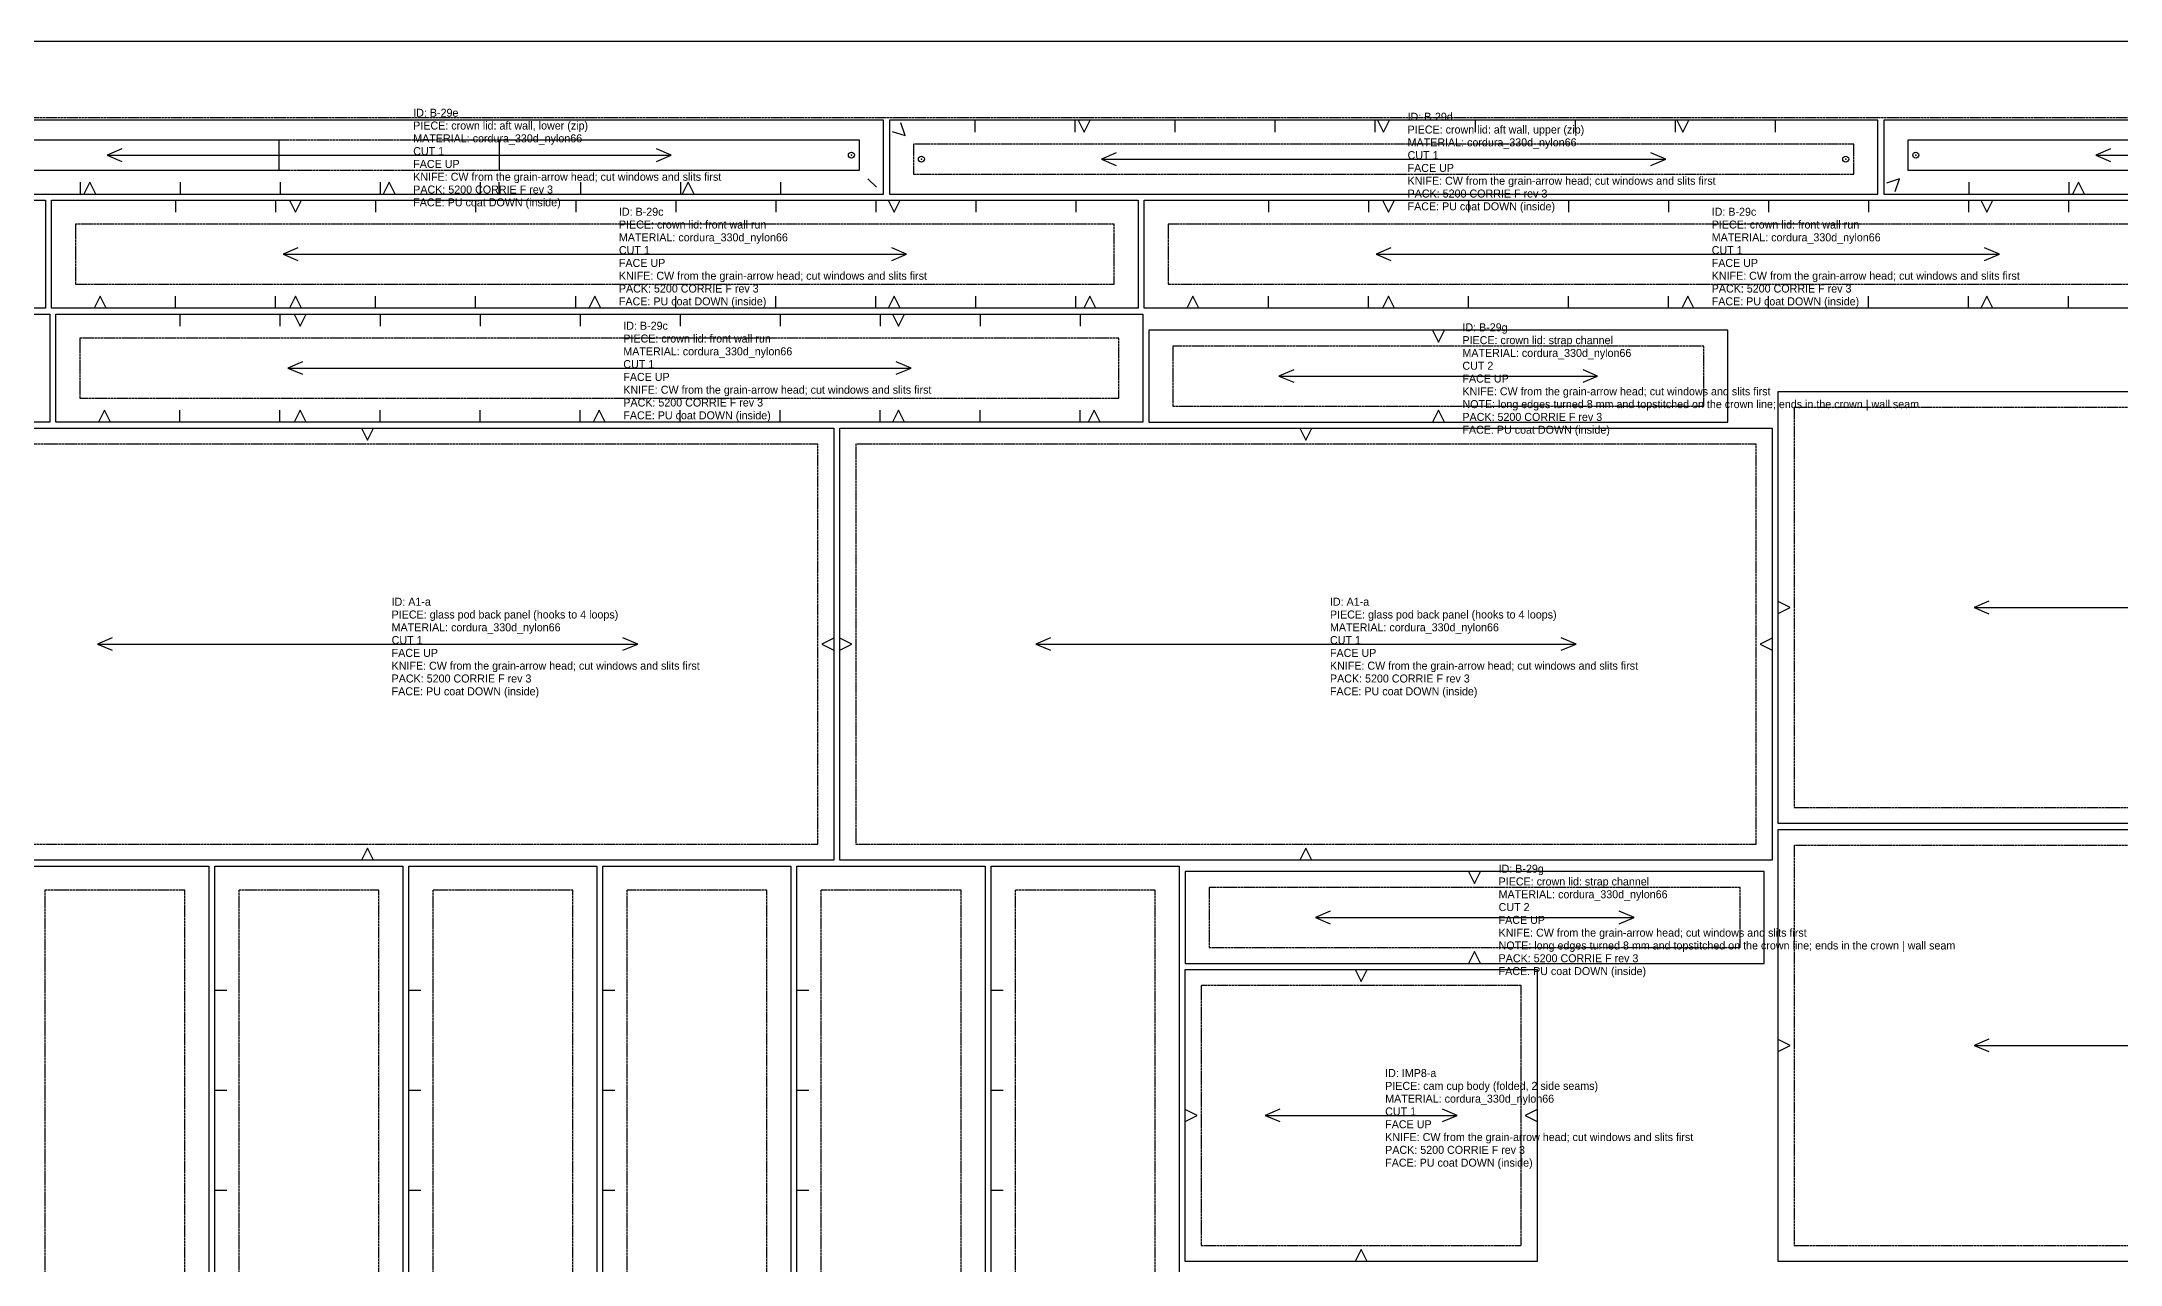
# Model space of a CAD drawing. Header units: millimetres. Extents: x 0 to 8058, y -22 to 1524.
# Drawn here: x 5757 to 6796, y 913 to 1524 of the extents above; entities that cross this region are included whole.
import ezdxf

# ---------------------------------------------------------------- set-up
doc = ezdxf.new("R2010")
doc.units = ezdxf.units.MM
doc.linetypes.add('DASHED', pattern=[1.524, 1.27, -0.254])
for name, color, linetype in [('CUT', 7, 'Continuous'), ('DRILL', 4, 'Continuous'), ('GRAIN', 5, 'Continuous'), ('INTERNAL', 6, 'Continuous'), ('NOTCH', 1, 'Continuous'), ('SEW', 3, 'Continuous'), ('TEXT', 2, 'Continuous')]:
    doc.layers.add(name, color=color, linetype=linetype)

msp = doc.modelspace()

# ---------------------------------------------------------------- linework, layer by layer
at = {"layer": 'CUT'}
for points in [[(5684, 1484.7), (5684, 1447.7), (6178, 1447.7), (6178, 1484.7)], [(6181, 1484.7), (6181, 1447.7), (6675, 1447.7), (6675, 1484.7)], [(6678, 1484.7), (6678, 1447.7), (7172, 1447.7), (7172, 1484.7)], [(5216, 1390.7), (5216, 1444.7), (5759.2, 1444.7), (5759.2, 1390.7)], [(5762.2, 1390.7), (5762.2, 1444.7), (6305.4, 1444.7), (6305.4, 1390.7)], [(6308.4, 1390.7), (6308.4, 1444.7), (6851.6, 1444.7), (6851.6, 1390.7)], [(5218.2, 1333.7), (5218.2, 1387.7), (5761.4, 1387.7), (5761.4, 1333.7)], [(5764.4, 1333.7), (5764.4, 1387.7), (6307.6, 1387.7), (6307.6, 1333.7)], [(6600.1, 1379.7), (6310.6, 1379.7), (6310.6, 1333.7), (6600.1, 1333.7)], [(6625.2, 1349), (7091.2, 1349), (7091.2, 1133), (6625.2, 1133)], [(5687.2, 1330.7), (6153.2, 1330.7), (6153.2, 1114.7), (5687.2, 1114.7)], [(6156.2, 1330.7), (6622.2, 1330.7), (6622.2, 1114.7), (6156.2, 1114.7)], [(6625.2, 1130), (7091.2, 1130), (7091.2, 914), (6625.2, 914)], [(5746.8, 1111.7), (5840.8, 1111.7), (5840.8, 38), (5746.8, 38)], [(5843.8, 1111.7), (5937.8, 1111.7), (5937.8, 38), (5843.8, 38)], [(5940.8, 1111.7), (6034.8, 1111.7), (6034.8, 38), (5940.8, 38)], [(6037.8, 1111.7), (6131.8, 1111.7), (6131.8, 38), (6037.8, 38)], [(6134.8, 1111.7), (6228.8, 1111.7), (6228.8, 38), (6134.8, 38)], [(6231.8, 1111.7), (6325.8, 1111.7), (6325.8, 38), (6231.8, 38)], [(6618.3, 1109), (6328.8, 1109), (6328.8, 1063), (6618.3, 1063)], [(6328.8, 1060), (6504.8, 1060), (6504.8, 914), (6328.8, 914)]]:
    msp.add_lwpolyline(points, close=True, dxfattribs=at)
at = {"layer": 'DRILL'}
for centre in [(6162, 1467.2), (6197, 1465.2), (6659, 1465.2), (6694, 1467.2)]:
    msp.add_circle(centre, 1.5, dxfattribs=at)
for p in [(6162, 1467.2), (6197, 1465.2), (6659, 1465.2), (6694, 1467.2)]:
    msp.add_point(p, dxfattribs=at)
at = {"layer": 'GRAIN'}
for points in [[(5797.3, 1470.3), (5790, 1467.2), (5797.3, 1464.1)], [(5790, 1467.2), (6072, 1467.2)], [(6064.6, 1464.1), (6072, 1467.2), (6064.6, 1470.3)], [(6294.3, 1468.3), (6287, 1465.2), (6294.3, 1462.1)], [(6287, 1465.2), (6569, 1465.2)], [(6561.6, 1462.1), (6569, 1465.2), (6561.6, 1468.3)], [(6791.3, 1470.3), (6784, 1467.2), (6791.3, 1464.1)], [(6784, 1467.2), (7066, 1467.2)], [(5885.4, 1420.8), (5878, 1417.7), (5885.4, 1414.6)], [(5878, 1417.7), (6189.6, 1417.7)], [(6182.2, 1414.6), (6189.6, 1417.7), (6182.2, 1420.8)], [(6431.6, 1420.8), (6424.3, 1417.7), (6431.6, 1414.6)], [(6424.3, 1417.7), (6735.8, 1417.7)], [(6728.4, 1414.6), (6735.8, 1417.7), (6728.4, 1420.8)], [(5887.6, 1363.8), (5880.3, 1360.7), (5887.6, 1357.6)], [(6184.4, 1357.6), (6191.8, 1360.7), (6184.4, 1363.8)], [(5880.3, 1360.7), (6191.8, 1360.7)], [(6383.1, 1359.8), (6375.7, 1356.7), (6383.1, 1353.6)], [(6375.7, 1356.7), (6535, 1356.7)], [(6527.7, 1353.6), (6535, 1356.7), (6527.7, 1359.8)], [(6730.6, 1244.1), (6723.2, 1241), (6730.6, 1237.9)], [(6723.2, 1241), (6993.2, 1241)], [(5792.6, 1225.8), (5785.2, 1222.7), (5792.6, 1219.6)], [(5785.2, 1222.7), (6055.2, 1222.7)], [(6047.8, 1219.6), (6055.2, 1222.7), (6047.8, 1225.8)], [(6261.6, 1225.8), (6254.2, 1222.7), (6261.6, 1219.6)], [(6254.2, 1222.7), (6524.2, 1222.7)], [(6516.8, 1219.6), (6524.2, 1222.7), (6516.8, 1225.8)], [(6401.3, 1089.1), (6393.9, 1086), (6401.3, 1082.9)], [(6393.9, 1086), (6553.2, 1086)], [(6545.8, 1082.9), (6553.2, 1086), (6545.8, 1089.1)], [(6730.6, 1025.1), (6723.2, 1022), (6730.6, 1018.9)], [(6723.2, 1022), (6993.2, 1022)], [(6376.2, 990.1), (6368.8, 987), (6376.2, 983.9)], [(6457.4, 983.9), (6464.8, 987), (6457.4, 990.1)], [(6368.8, 987), (6464.8, 987)]]:
    msp.add_lwpolyline(points, dxfattribs=at)
at = {"layer": 'INTERNAL', "linetype": 'CONTINUOUS'}
for points in [[(5696, 1459.7), (5876, 1459.7), (5876, 1474.7), (5696, 1474.7)], [(5986, 1459.7), (6166, 1459.7), (6166, 1474.7), (5986, 1474.7)], [(6690, 1459.7), (6870, 1459.7), (6870, 1474.7), (6690, 1474.7)]]:
    msp.add_lwpolyline(points, close=True, dxfattribs=at)
at = {"layer": 'NOTCH'}
for points in [[(6182.4, 1479.1), (6188.8, 1477), (6186.7, 1483.3)], [(6223.7, 1484.7), (6223.7, 1478.7)], [(6273.7, 1484.7), (6273.7, 1478.7)], [(6275.4, 1484.7), (6278.4, 1478.7), (6281.4, 1484.7)], [(6323.7, 1484.7), (6323.7, 1478.7)], [(6373.7, 1484.7), (6373.7, 1478.7)], [(6423.7, 1484.7), (6423.7, 1478.7)], [(6425, 1484.7), (6428, 1478.7), (6431, 1484.7)], [(6473.7, 1484.7), (6473.7, 1478.7)], [(6523.7, 1484.7), (6523.7, 1478.7)], [(6573.7, 1484.7), (6573.7, 1478.7)], [(6574.6, 1484.7), (6577.6, 1478.7), (6580.6, 1484.7)], [(6623.7, 1484.7), (6623.7, 1478.7)], [(6174.5, 1451.2), (6170.2, 1455.4)], [(6683.7, 1449), (6685.8, 1455.4), (6679.4, 1453.2)], [(5776.7, 1447.7), (5776.7, 1453.7)], [(5784.4, 1447.7), (5781.4, 1453.7), (5778.4, 1447.7)], [(5824.2, 1444.7), (5824.2, 1438.7)], [(5826.7, 1447.7), (5826.7, 1453.7)], [(5874.2, 1444.7), (5874.2, 1438.7)], [(5876.7, 1447.7), (5876.7, 1453.7)], [(5881.2, 1444.7), (5884.2, 1438.7), (5887.2, 1444.7)], [(5924.2, 1444.7), (5924.2, 1438.7)], [(5926.7, 1447.7), (5926.7, 1453.7)], [(5934, 1447.7), (5931, 1453.7), (5928, 1447.7)], [(5974.2, 1444.7), (5974.2, 1438.7)], [(5976.7, 1447.7), (5976.7, 1453.7)], [(5986, 1447.7), (5986, 1453.7)], [(6024.2, 1444.7), (6024.2, 1438.7)], [(6026.7, 1447.7), (6026.7, 1453.7)], [(6074.2, 1444.7), (6074.2, 1438.7)], [(6076.7, 1447.7), (6076.7, 1453.7)], [(6083.5, 1447.7), (6080.5, 1453.7), (6077.5, 1447.7)], [(6124.2, 1444.7), (6124.2, 1438.7)], [(6126.7, 1447.7), (6126.7, 1453.7)], [(6174.2, 1444.7), (6174.2, 1438.7)], [(6180.4, 1444.7), (6183.4, 1438.7), (6186.4, 1444.7)], [(6224.2, 1444.7), (6224.2, 1438.7)], [(6274.2, 1444.7), (6274.2, 1438.7)], [(6370.4, 1444.7), (6370.4, 1438.7)], [(6420.4, 1444.7), (6420.4, 1438.7)], [(6427.4, 1444.7), (6430.4, 1438.7), (6433.4, 1444.7)], [(6470.4, 1444.7), (6470.4, 1438.7)], [(6520.4, 1444.7), (6520.4, 1438.7)], [(6570.4, 1444.7), (6570.4, 1438.7)], [(6620.4, 1444.7), (6620.4, 1438.7)], [(6670.4, 1444.7), (6670.4, 1438.7)], [(6720.4, 1444.7), (6720.4, 1438.7)], [(6720.7, 1447.7), (6720.7, 1453.7)], [(6726.6, 1444.7), (6729.6, 1438.7), (6732.6, 1444.7)], [(6770.4, 1444.7), (6770.4, 1438.7)], [(6770.7, 1447.7), (6770.7, 1453.7)], [(6778.4, 1447.7), (6775.4, 1453.7), (6772.4, 1447.7)], [(5789.5, 1390.7), (5786.5, 1396.7), (5783.5, 1390.7)], [(5824.2, 1390.7), (5824.2, 1396.7)], [(5874.2, 1390.7), (5874.2, 1396.7)], [(5887.2, 1390.7), (5884.2, 1396.7), (5881.2, 1390.7)], [(5924.2, 1390.7), (5924.2, 1396.7)], [(5974.2, 1390.7), (5974.2, 1396.7)], [(6024.2, 1390.7), (6024.2, 1396.7)], [(6036.8, 1390.7), (6033.8, 1396.7), (6030.8, 1390.7)], [(6074.2, 1390.7), (6074.2, 1396.7)], [(6124.2, 1390.7), (6124.2, 1396.7)], [(6174.2, 1390.7), (6174.2, 1396.7)], [(6186.4, 1390.7), (6183.4, 1396.7), (6180.4, 1390.7)], [(6224.2, 1390.7), (6224.2, 1396.7)], [(6274.2, 1390.7), (6274.2, 1396.7)], [(6284.1, 1390.7), (6281.1, 1396.7), (6278.1, 1390.7)], [(6335.7, 1390.7), (6332.7, 1396.7), (6329.7, 1390.7)], [(6370.4, 1390.7), (6370.4, 1396.7)], [(6420.4, 1390.7), (6420.4, 1396.7)], [(6433.5, 1390.7), (6430.5, 1396.7), (6427.5, 1390.7)], [(6470.4, 1390.7), (6470.4, 1396.7)], [(6520.4, 1390.7), (6520.4, 1396.7)], [(6570.4, 1390.7), (6570.4, 1396.7)], [(6583, 1390.7), (6580, 1396.7), (6577, 1390.7)], [(6620.4, 1390.7), (6620.4, 1396.7)], [(6670.4, 1390.7), (6670.4, 1396.7)], [(6720.4, 1390.7), (6720.4, 1396.7)], [(6732.6, 1390.7), (6729.6, 1396.7), (6726.6, 1390.7)], [(6770.4, 1390.7), (6770.4, 1396.7)], [(5826.4, 1387.7), (5826.4, 1381.7)], [(5876.4, 1387.7), (5876.4, 1381.7)], [(5883.5, 1387.7), (5886.5, 1381.7), (5889.5, 1387.7)], [(5926.4, 1387.7), (5926.4, 1381.7)], [(5976.4, 1387.7), (5976.4, 1381.7)], [(6026.4, 1387.7), (6026.4, 1381.7)], [(6076.4, 1387.7), (6076.4, 1381.7)], [(6126.4, 1387.7), (6126.4, 1381.7)], [(6176.4, 1387.7), (6176.4, 1381.7)], [(6182.6, 1387.7), (6185.6, 1381.7), (6188.6, 1387.7)], [(6226.4, 1387.7), (6226.4, 1381.7)], [(6276.4, 1387.7), (6276.4, 1381.7)], [(6452.4, 1379.7), (6455.4, 1373.7), (6458.4, 1379.7)], [(5791.7, 1333.7), (5788.7, 1339.7), (5785.7, 1333.7)], [(5826.4, 1333.7), (5826.4, 1339.7)], [(5876.4, 1333.7), (5876.4, 1339.7)], [(5889.5, 1333.7), (5886.5, 1339.7), (5883.5, 1333.7)], [(5917.2, 1330.7), (5920.2, 1324.7), (5923.2, 1330.7)], [(5926.4, 1333.7), (5926.4, 1339.7)], [(5976.4, 1333.7), (5976.4, 1339.7)], [(6026.4, 1333.7), (6026.4, 1339.7)], [(6039, 1333.7), (6036, 1339.7), (6033, 1333.7)], [(6076.4, 1333.7), (6076.4, 1339.7)], [(6126.4, 1333.7), (6126.4, 1339.7)], [(6176.4, 1333.7), (6176.4, 1339.7)], [(6188.6, 1333.7), (6185.6, 1339.7), (6182.6, 1333.7)], [(6226.4, 1333.7), (6226.4, 1339.7)], [(6276.4, 1333.7), (6276.4, 1339.7)], [(6286.3, 1333.7), (6283.3, 1339.7), (6280.3, 1333.7)], [(6386.2, 1330.7), (6389.2, 1324.7), (6392.2, 1330.7)], [(6458.4, 1333.7), (6455.4, 1339.7), (6452.4, 1333.7)], [(6625.2, 1238), (6631.2, 1241), (6625.2, 1244)], [(6153.2, 1225.7), (6147.2, 1222.7), (6153.2, 1219.7)], [(6156.2, 1219.7), (6162.2, 1222.7), (6156.2, 1225.7)], [(6622.2, 1225.7), (6616.2, 1222.7), (6622.2, 1219.7)], [(5923.2, 1114.7), (5920.2, 1120.7), (5917.2, 1114.7)], [(6392.2, 1114.7), (6389.2, 1120.7), (6386.2, 1114.7)], [(6470.5, 1109), (6473.5, 1103), (6476.5, 1109)], [(6413.8, 1060), (6416.8, 1054), (6419.8, 1060)], [(6476.5, 1063), (6473.5, 1069), (6470.5, 1063)], [(5843.8, 1049.7), (5849.8, 1049.7)], [(5940.8, 1049.7), (5946.8, 1049.7)], [(6037.8, 1049.7), (6043.8, 1049.7)], [(6134.8, 1049.7), (6140.8, 1049.7)], [(6231.8, 1049.7), (6237.8, 1049.7)], [(6625.2, 1019), (6631.2, 1022), (6625.2, 1025)], [(5843.8, 999.7), (5849.8, 999.7)], [(5940.8, 999.7), (5946.8, 999.7)], [(6037.8, 999.7), (6043.8, 999.7)], [(6134.8, 999.7), (6140.8, 999.7)], [(6231.8, 999.7), (6237.8, 999.7)], [(6328.8, 984), (6334.8, 987), (6328.8, 990)], [(6504.8, 990), (6498.8, 987), (6504.8, 984)], [(5843.8, 949.7), (5849.8, 949.7)], [(5940.8, 949.7), (5946.8, 949.7)], [(6037.8, 949.7), (6043.8, 949.7)], [(6134.8, 949.7), (6140.8, 949.7)], [(6231.8, 949.7), (6237.8, 949.7)], [(6419.8, 914), (6416.8, 920), (6413.8, 914)]]:
    msp.add_lwpolyline(points, dxfattribs=at)
at = {"layer": 'SEW', "linetype": 'DASHED'}
for points in [[(5696, 1459.7), (6166, 1459.7), (6166, 1474.7), (5696, 1474.7)], [(6193, 1457.7), (6663, 1457.7), (6663, 1472.7), (6193, 1472.7)], [(6690, 1459.7), (7160, 1459.7), (7160, 1474.7), (6690, 1474.7)], [(5774.2, 1402.7), (6293.4, 1402.7), (6293.4, 1432.7), (5774.2, 1432.7)], [(6320.4, 1402.7), (6839.6, 1402.7), (6839.6, 1432.7), (6320.4, 1432.7)], [(5776.4, 1345.7), (6295.6, 1345.7), (6295.6, 1375.7), (5776.4, 1375.7)], [(6322.6, 1371.7), (6322.6, 1341.7), (6588.1, 1341.7), (6588.1, 1371.7)], [(6633.2, 1341), (6633.2, 1141), (7083.2, 1141), (7083.2, 1341)], [(5695.2, 1322.7), (5695.2, 1122.7), (6145.2, 1122.7), (6145.2, 1322.7)], [(6164.2, 1322.7), (6164.2, 1122.7), (6614.2, 1122.7), (6614.2, 1322.7)], [(6633.2, 1122), (6633.2, 922), (7083.2, 922), (7083.2, 1122)], [(5758.8, 1099.7), (5758.8, 50), (5828.8, 50), (5828.8, 1099.7)], [(5855.8, 1099.7), (5855.8, 50), (5925.8, 50), (5925.8, 1099.7)], [(5952.8, 1099.7), (5952.8, 50), (6022.8, 50), (6022.8, 1099.7)], [(6049.8, 1099.7), (6049.8, 50), (6119.8, 50), (6119.8, 1099.7)], [(6146.8, 1099.7), (6146.8, 50), (6216.8, 50), (6216.8, 1099.7)], [(6243.8, 1099.7), (6243.8, 50), (6313.8, 50), (6313.8, 1099.7)], [(6340.8, 1101), (6340.8, 1071), (6606.3, 1071), (6606.3, 1101)], [(6336.8, 1052), (6336.8, 922), (6496.8, 922), (6496.8, 1052)]]:
    msp.add_lwpolyline(points, close=True, dxfattribs=at)
at = {"layer": 'TEXT', "linetype": 'DASHED'}
msp.add_line((0, 1486), (7996.3, 1486), dxfattribs=at)
at = {"layer": 'TEXT'}
msp.add_lwpolyline([(0, 0), (7996.3, 0), (7996.3, 1524), (0, 1524)], close=True, dxfattribs=at)

# ---------------------------------------------------------------- texts
for s, p in [('ID: B-29e', (5943, 1486.4)), ('ID: B-29d', (6440, 1484.4)), ('PIECE: crown lid: aft wall, lower (zip)', (5943, 1480)), ('MATERIAL: cordura_330d_nylon66', (5943, 1473.6)), ('PIECE: crown lid: aft wall, upper (zip)', (6440, 1478)), ('MATERIAL: cordura_330d_nylon66', (6440, 1471.6)), ('CUT 1', (5943, 1467.2)), ('CUT 1', (6440, 1465.2)), ('FACE UP', (5943, 1460.8)), ('KNIFE: CW from the grain-arrow head; cut windows and slits first', (5943, 1454.4)), ('FACE UP', (6440, 1458.8)), ('KNIFE: CW from the grain-arrow head; cut windows and slits first', (6440, 1452.4)), ('PACK: 5200 CORRIE F rev 3', (5943, 1448)), ('FACE: PU coat DOWN (inside)', (5943, 1441.6)), ('PACK: 5200 CORRIE F rev 3', (6440, 1446)), ('PIECE: crown lid: front wall run', (6045.8, 1430.5)), ('ID: B-29c', (6045.8, 1436.9)), ('FACE: PU coat DOWN (inside)', (6440, 1439.6)), ('ID: B-29c', (6592, 1436.9)), ('PIECE: crown lid: front wall run', (6592, 1430.5)), ('MATERIAL: cordura_330d_nylon66', (6045.8, 1424.1)), ('MATERIAL: cordura_330d_nylon66', (6592, 1424.1)), ('CUT 1', (6045.8, 1417.7)), ('FACE UP', (6045.8, 1411.3)), ('CUT 1', (6592, 1417.7)), ('FACE UP', (6592, 1411.3)), ('KNIFE: CW from the grain-arrow head; cut windows and slits first', (6045.8, 1404.9)), ('KNIFE: CW from the grain-arrow head; cut windows and slits first', (6592, 1404.9)), ('PACK: 5200 CORRIE F rev 3', (6045.8, 1398.5)), ('FACE: PU coat DOWN (inside)', (6045.8, 1392.1)), ('PACK: 5200 CORRIE F rev 3', (6592, 1398.5)), ('FACE: PU coat DOWN (inside)', (6592, 1392.1)), ('ID: B-29c', (6048, 1379.9)), ('ID: B-29g', (6467.4, 1379.1)), ('PIECE: crown lid: front wall run', (6048, 1373.5)), ('PIECE: crown lid: strap channel', (6467.4, 1372.7)), ('CUT 1', (6048, 1360.7)), ('MATERIAL: cordura_330d_nylon66', (6048, 1367.1)), ('CUT 2', (6467.4, 1359.9)), ('MATERIAL: cordura_330d_nylon66', (6467.4, 1366.3)), ('FACE UP', (6048, 1354.3)), ('KNIFE: CW from the grain-arrow head; cut windows and slits first', (6048, 1347.9)), ('FACE UP', (6467.4, 1353.5)), ('KNIFE: CW from the grain-arrow head; cut windows and slits first', (6467.4, 1347.1)), ('PACK: 5200 CORRIE F rev 3', (6048, 1341.5)), ('NOTE: long edges turned 8 mm and topstitched on the crown line; ends in the crown | wall seam', (6467.4, 1340.7)), ('FACE: PU coat DOWN (inside)', (6048, 1335.1)), ('PACK: 5200 CORRIE F rev 3', (6467.4, 1334.3)), ('FACE: PU coat DOWN (inside)', (6467.4, 1327.9)), ('PIECE: glass pod back panel (hooks to 4 loops)', (5932.2, 1235.5)), ('ID: A1-a', (5932.2, 1241.9)), ('PIECE: glass pod back panel (hooks to 4 loops)', (6401.2, 1235.5)), ('ID: A1-a', (6401.2, 1241.9)), ('CUT 1', (5932.2, 1222.7)), ('MATERIAL: cordura_330d_nylon66', (5932.2, 1229.1)), ('CUT 1', (6401.2, 1222.7)), ('MATERIAL: cordura_330d_nylon66', (6401.2, 1229.1)), ('FACE UP', (5932.2, 1216.3)), ('FACE UP', (6401.2, 1216.3)), ('KNIFE: CW from the grain-arrow head; cut windows and slits first', (5932.2, 1209.9)), ('PACK: 5200 CORRIE F rev 3', (5932.2, 1203.5)), ('KNIFE: CW from the grain-arrow head; cut windows and slits first', (6401.2, 1209.9)), ('PACK: 5200 CORRIE F rev 3', (6401.2, 1203.5)), ('FACE: PU coat DOWN (inside)', (5932.2, 1197.1)), ('FACE: PU coat DOWN (inside)', (6401.2, 1197.1)), ('ID: B-29g', (6485.5, 1108.4)), ('PIECE: crown lid: strap channel', (6485.5, 1102)), ('CUT 2', (6485.5, 1089.2)), ('MATERIAL: cordura_330d_nylon66', (6485.5, 1095.6)), ('FACE UP', (6485.5, 1082.8)), ('KNIFE: CW from the grain-arrow head; cut windows and slits first', (6485.5, 1076.4)), ('NOTE: long edges turned 8 mm and topstitched on the crown line; ends in the crown | wall seam', (6485.5, 1070)), ('PACK: 5200 CORRIE F rev 3', (6485.5, 1063.6)), ('FACE: PU coat DOWN (inside)', (6485.5, 1057.2)), ('ID: IMP8-a', (6428.8, 1006.2)), ('PIECE: cam cup body (folded, 2 side seams)', (6428.8, 999.8)), ('MATERIAL: cordura_330d_nylon66', (6428.8, 993.4)), ('CUT 1', (6428.8, 987)), ('FACE UP', (6428.8, 980.6)), ('KNIFE: CW from the grain-arrow head; cut windows and slits first', (6428.8, 974.2)), ('PACK: 5200 CORRIE F rev 3', (6428.8, 967.8)), ('FACE: PU coat DOWN (inside)', (6428.8, 961.4))]:
    msp.add_text(s, height=4, dxfattribs=at).set_placement(p)

doc.saveas('drawing.dxf')
